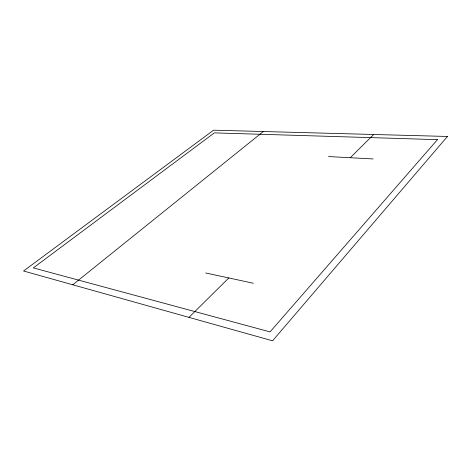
<?xml version="1.0" encoding="UTF-8"?>
<svg xmlns="http://www.w3.org/2000/svg" width="471" height="471" viewBox="0 0 471 471"><rect width="100%" height="100%" fill="white"/><g stroke="black" fill="none" stroke-linecap="round" stroke-linejoin="round"><path stroke-width="0.71" d="M188.983 317.377L228.812 277.949M350.253 157.726L373.721 134.488M72.74 284.79L263.324 131.527M328.505 156.566L373.103 158.945M205.703 272.968L253.374 283.248M447.45 136.466L272.568 340.81L23.55 270.996L213.587 130.19L447.45 136.466M437.447 139.64L270.071 331.902L33.329 267.893L214.334 132.875L437.447 139.64"/></g></svg>
